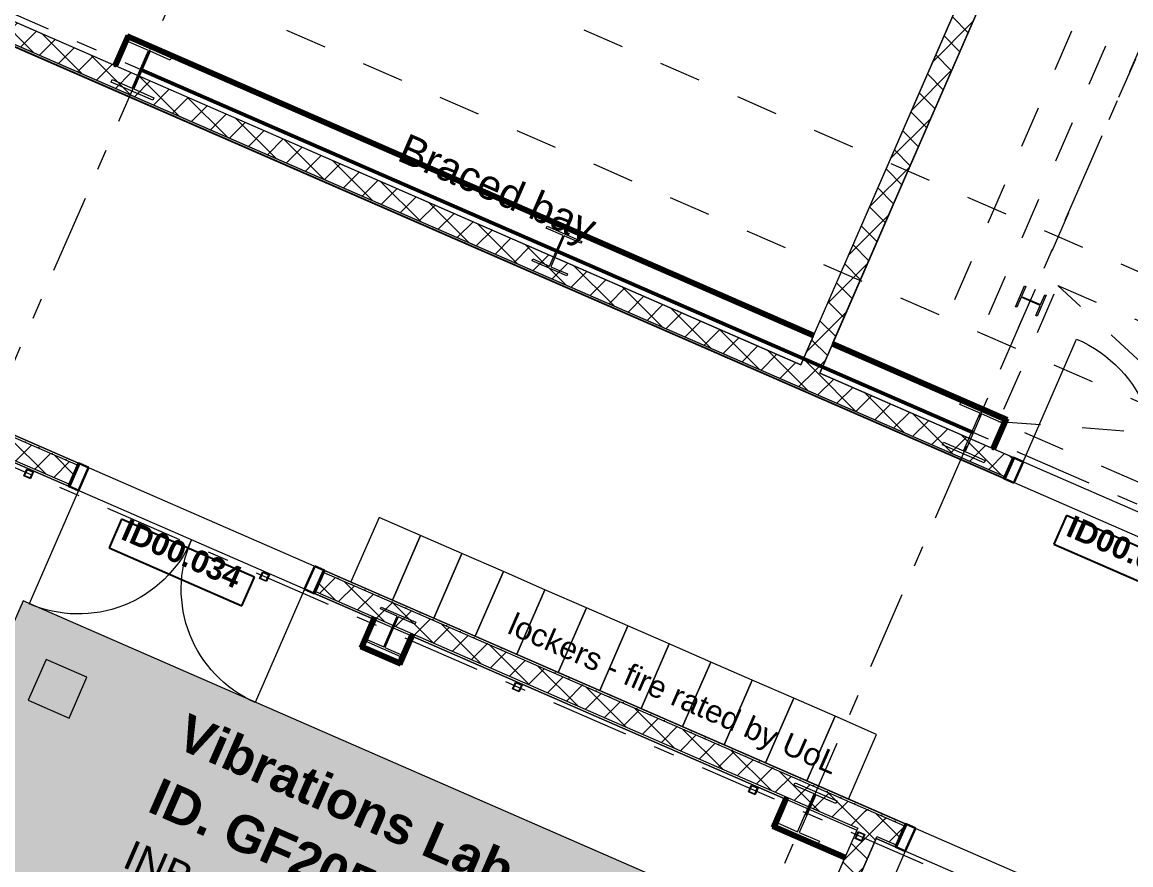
# Model space of a CAD drawing. Header units: millimetres. Extents: x -89663 to 74273, y -103666 to 18539.
# Drawn here: x 5777 to 13252, y -41848 to -36168 of the extents above; entities that cross this region are included whole.
import ezdxf
from ezdxf.enums import TextEntityAlignment as Align

# ---------------------------------------------------------------- set-up
doc = ezdxf.new("R2010")
doc.units = ezdxf.units.MM
doc.header["$MEASUREMENT"] = 0
doc.linetypes.add('Dashed', pattern=[564.444447, 282.222223, -282.222223])
doc.linetypes.add('Double Dashed', pattern=[1093.611073, 529.166651, -211.666656, 141.111112, -211.666656])
for name, color, linetype in [('A-25-M_Wall_Int', 7, 'Continuous'), ('A-95-MC_Marker_Section_P2.Marker', 7, 'Continuous'), ('COLUMN.IFC Import', 7, 'Continuous'), ('New_A-05-M_Gross_Int_Circulation', 7, 'Continuous'), ('New_A-05-M_Gross_Int_Engineering', 7, 'Continuous'), ('New_A-15-MG_Structural_Grid_Phase_2', 7, 'Continuous'), ('New_A-20-M_Floor_Slab', 7, 'Continuous'), ('New_A-25-M_Wall_Int', 7, 'Continuous'), ('New_A-35-M_FFE_Fixed', 7, 'Continuous'), ('New_ArchiCAD Door Markers', 7, 'Continuous'), ('New_ArchiCAD Doors', 7, 'Continuous'), ('S-160-M_FOUND.IFC Import', 7, 'Continuous')]:
    doc.layers.add(name, color=color, linetype=linetype)
for name, color, linetype, lineweight, true_color in [('A-25-M_Wall_Int_Pen_No__107', 7, 'Continuous', 15, 0xa6a6a6), ('A-25-M_Wall_Int_Pen_No__27', 7, 'Continuous', 50, 0x2a2a2a), ('A-35-M_FFE_Fixed_Pen_No__64', 7, 'Continuous', 20, 0x606060), ('New_A-05-M_Gross_Int_Circulation_Pen_No__74', 7, 'Continuous', 20, 0x606060), ('New_A-05-M_Gross_Int_Engineering_Pen_No__74', 7, 'Continuous', 20, 0x606060), ('New_A-15-MG_Structural_Grid_Phase_2_Pen_No__222', 7, 'Continuous', 13, 0x65af33), ('New_A-25-M_Wall_Int_Pen_No__107', 7, 'Continuous', 15, 0xa6a6a6), ('New_A-35-M_FFE_Fixed_Pen_No__64', 7, 'Continuous', 20, 0x606060), ('New_ArchiCAD Doors_Pen_No__43', 7, 'Continuous', 30, 0x444444), ('New_ArchiCAD Doors_Pen_No__63', 7, 'Continuous', 20, 0x606060)]:
    doc.layers.add(name, color=color, linetype=linetype, lineweight=lineweight, true_color=true_color)
for name, color, linetype, lineweight in [('A-95-MC_Marker_Section_P2.Marker_Pen_No__1', 7, 'Continuous', 13), ('COLUMN.IFC Import_Pen_No__2', 8, 'Continuous', 15), ('New_A-20-M_Floor_Slab_Pen_No__89', 8, 'Continuous', 20), ('New_A-25-M_Wall_Int_Pen_No__1', 7, 'Continuous', 13), ('New_A-95-H_Fill_Plan.Fill_Pen_No__1', 7, 'Continuous', 13), ('New_A-95-H_Fill_Plan.Fill_Pen_No__101', 252, 'Continuous', 15), ('New_A-95-P_Drawing_Pen_No__156', 5, 'Continuous', 50), ('New_A-95-P_Text_1_50_GA_Pen_No__1', 7, 'Continuous', 13), ('New_ArchiCAD Door Markers_Pen_No__1', 7, 'Continuous', 13), ('New_ArchiCAD Door Markers_Pen_No__5', 7, 'Continuous', 25), ('New_ArchiCAD Doors_Pen_No__1', 7, 'Continuous', 13), ('New_ArchiCAD Zone Stamps_Pen_No__6', 7, 'Continuous', 35), ('S-160-M_FOUND.IFC Import_Pen_No__1', 7, 'Continuous', 13)]:
    doc.layers.add(name, color=color, linetype=linetype, lineweight=lineweight)
doc.styles.add('GENERATED_STYLE_1', font='')
doc.styles.add('GENERATED_STYLE_2', font='')
doc.styles.add('GENERATED_STYLE_3', font='')
doc.styles.add('GENERATED_STYLE_4', font='')
doc.styles.get('GENERATED_STYLE_1').set_extended_font_data('Arial', bold=True)
doc.styles.get('GENERATED_STYLE_2').set_extended_font_data('Swis721 BT', bold=True)
doc.styles.get('GENERATED_STYLE_3').set_extended_font_data('Arial')
doc.styles.get('GENERATED_STYLE_4').set_extended_font_data('Swis721 BT')
doc.linetypes.add('Double Slash', pattern='A,0,[3,EC-MA-00-GF-DR-A-00363 Phase 2 Lecture Theatre Ground floor GA-S2-P171.Shx,S=15.679012,R=0,X=0,Y=0],-1975.555563,0', length=1975.555563)
pattern_1 = [(45, (0, 0), (-91.92388, 91.92388), []), (135, (0, 0), (91.92388, 91.92388), [])]
pattern_2 = [(336.4404, (0, 0), (69.2305, 158.76755), [0, -100]), (336.4404, (80.45, 59.4), (69.2305, 158.76755), [0, -100])]

# ---------------------------------------------------------------- blocks, each defined once
blk = doc.blocks.new('Laser Laboratory_INB 0309_8_1', base_point=(11487.3, -48237.9))
at = {"layer": 'New_A-05-M_Gross_Int_Engineering_Pen_No__74', "linetype": 'Continuous'}
for p, q in [((11534, -41670), (7285, -51414.5)), ((13805.8, -42660.6), (11534, -41670))]:
    blk.add_line(p, q, dxfattribs=at)
at = {"layer": 'New_ArchiCAD Zone Stamps_Pen_No__6'}
for tag, height, style, p in [('ROOM_NAME', 250, 'GENERATED_STYLE_1', (10662.9, -46682)), ('zoneNameLine2', 250, 'GENERATED_STYLE_1', (10474.5, -47114.1)), ('ROOM_NUMBER', 200, 'GENERATED_STYLE_3', (10286, -47534.8)), ('measuredAreaCode', 200, 'GENERATED_STYLE_3', (10129, -47894.9)), ('DUMMY_649', 200, 'GENERATED_STYLE_3', (10436.4, -48029)), ('DUMMY_650', 200, 'GENERATED_STYLE_3', (10925.8, -48242.4)), ('DUMMY_651', 133.3, 'GENERATED_STYLE_3', (11205, -48348.9))]:
    blk.add_attdef(tag, text='', height=height, rotation=336.44041, dxfattribs=dict(at, style=style)).set_placement(p, align=Align.TOP_LEFT)
blk = doc.blocks.new('Vibrations Lab_INB 0308_9_1', base_point=(7528.9, -42293.4))
at = {"layer": 'New_A-05-M_Gross_Int_Engineering_Pen_No__74', "linetype": 'Continuous'}
for p, q in [((8140.8, -40190.4), (5638.5, -39099.3)), ((8057.2, -40382), (8140.8, -40190.4)), ((8410.7, -40308.1), (8327.2, -40499.7)), ((10920, -41402.3), (8410.7, -40308.1)), ((8327.2, -40499.7), (8057.2, -40382)), ((10836.4, -41593.9), (10920, -41402.3)), ((11322.1, -41805.7), (10836.4, -41593.9)), ((9669.9, -45594.7), (11322.1, -41805.7))]:
    blk.add_line(p, q, dxfattribs=at)
at = {"layer": 'New_ArchiCAD Zone Stamps_Pen_No__6'}
for tag, height, style, p in [('ROOM_NAME', 250, 'GENERATED_STYLE_1', (6899.7, -40822.6)), ('zoneNameLine2', 250, 'GENERATED_STYLE_1', (6711.2, -41254.7)), ('ROOM_NUMBER', 200, 'GENERATED_STYLE_3', (6522.8, -41675.4)), ('measuredAreaCode', 200, 'GENERATED_STYLE_3', (6365.8, -42035.5)), ('DUMMY_649', 200, 'GENERATED_STYLE_3', (6673.2, -42169.6)), ('DUMMY_650', 200, 'GENERATED_STYLE_3', (7162.5, -42382.9)), ('DUMMY_651', 133.3, 'GENERATED_STYLE_3', (7441.8, -42489.5))]:
    blk.add_attdef(tag, text='', height=height, rotation=336.44041, dxfattribs=dict(at, style=style)).set_placement(p, align=Align.TOP_LEFT)
blk = doc.blocks.new('Corridor 01-Ground_INB 0350_14_1', base_point=(3443.2, -36782))
at = {"layer": 'New_A-05-M_Gross_Int_Circulation_Pen_No__74', "linetype": 'Continuous'}
for p, q in [((15103.9, -40423.6), (-7356.4, -30629.8)), ((-10182, -32015.9), (16730.7, -43750.6))]:
    blk.add_line(p, q, dxfattribs=at)
at = {"layer": 'New_ArchiCAD Zone Stamps_Pen_No__6'}
for tag, height, style, p in [('ROOM_NAME', 250, 'GENERATED_STYLE_1', (2435.8, -35146.3)), ('zoneNameLine2', 250, 'GENERATED_STYLE_1', (2247.4, -35578.4)), ('ROOM_NUMBER', 200, 'GENERATED_STYLE_3', (2059, -35999.1)), ('measuredAreaCode', 200, 'GENERATED_STYLE_3', (1901.9, -36359.2)), ('DUMMY_649', 200, 'GENERATED_STYLE_3', (2209.3, -36493.3)), ('DUMMY_650', 200, 'GENERATED_STYLE_3', (2698.7, -36706.6)), ('DUMMY_651', 133.3, 'GENERATED_STYLE_3', (2978, -36813.2))]:
    blk.add_attdef(tag, text='', height=height, rotation=336.44041, dxfattribs=dict(at, style=style)).set_placement(p, align=Align.TOP_LEFT)
blk = doc.blocks.new('Technicians Workshop_INB 0304_20_1', base_point=(9127.8, -35533.7))
at = {"layer": 'New_A-05-M_Gross_Int_Engineering_Pen_No__74', "linetype": 'Continuous'}
for p, q in [((11026.8, -38476.7), (12585.3, -34902.6)), ((5263.9, -35963.7), (11026.8, -38476.7))]:
    blk.add_line(p, q, dxfattribs=at)
at = {"layer": 'New_ArchiCAD Zone Stamps_Pen_No__6'}
for tag, height, style, p in [('ROOM_NAME', 250, 'GENERATED_STYLE_1', (7881.5, -33793.8)), ('zoneNameLine2', 250, 'GENERATED_STYLE_1', (7693, -34225.9)), ('ROOM_NUMBER', 200, 'GENERATED_STYLE_3', (7504.6, -34646.6)), ('measuredAreaCode', 200, 'GENERATED_STYLE_3', (7347.6, -35006.8)), ('DUMMY_649', 200, 'GENERATED_STYLE_3', (7655, -35140.8)), ('DUMMY_650', 200, 'GENERATED_STYLE_3', (8144.3, -35354.2)), ('DUMMY_651', 133.3, 'GENERATED_STYLE_3', (8423.6, -35460.7))]:
    blk.add_attdef(tag, text='', height=height, rotation=336.44041, dxfattribs=dict(at, style=style)).set_placement(p, align=Align.TOP_LEFT)
blk = doc.blocks.new('Mechanical Workshop_INB 0303_21_1', base_point=(13722.8, -34159.5))
at = {"layer": 'New_A-05-M_Gross_Int_Engineering_Pen_No__74', "linetype": 'Continuous'}
for p, q in [((12769.6, -34830.2), (11155.2, -38532.6)), ((11155.2, -38532.6), (15072.4, -40240.7))]:
    blk.add_line(p, q, dxfattribs=at)
at = {"layer": 'New_ArchiCAD Zone Stamps_Pen_No__6'}
for tag, height, style, p in [('ROOM_NAME', 250, 'GENERATED_STYLE_1', (12526, -32441.1)), ('zoneNameLine2', 250, 'GENERATED_STYLE_1', (12337.5, -32873.3)), ('ROOM_NUMBER', 200, 'GENERATED_STYLE_3', (12149.1, -33294)), ('measuredAreaCode', 200, 'GENERATED_STYLE_3', (11992.1, -33654.1)), ('DUMMY_649', 200, 'GENERATED_STYLE_3', (12299.5, -33788.1)), ('DUMMY_650', 200, 'GENERATED_STYLE_3', (12788.8, -34001.5)), ('DUMMY_651', 133.3, 'GENERATED_STYLE_3', (13068.1, -34108.1))]:
    blk.add_attdef(tag, text='', height=height, rotation=336.44041, dxfattribs=dict(at, style=style)).set_placement(p, align=Align.TOP_LEFT)
blk = doc.blocks.new('Slab_57_1', base_point=(5782.5, -40068.3))
at = {"layer": 'New_A-20-M_Floor_Slab_Pen_No__89', "linetype": 'Continuous', "flags": 128}
blk.add_lwpolyline([(5782.5, -40068.3), (4581.4, -42822.8), (9164.9, -44821.5), (10366, -42066.9)], close=True, dxfattribs=at)
blk = doc.blocks.new('Wall_85_1', base_point=(11026.8, -38476.7))
at = {"layer": 'New_A-25-M_Wall_Int_Pen_No__107', "linetype": 'Continuous'}
h = blk.add_hatch(dxfattribs=at)
h.set_pattern_fill('Concrete_Block_0001', color=256, style=0, pattern_type=2)
h.set_pattern_definition(pattern_1)
h.paths.add_polyline_path([(11115.6, -38273.1), (11243.9, -38329.1), (12713.6, -34958.6), (12529.3, -35030.9)])
h = blk.add_hatch(dxfattribs=at)
h.set_pattern_fill('Concrete_Block_0001', color=256, style=0, pattern_type=2)
h.set_pattern_definition(pattern_1)
h.paths.add_polyline_path([(11026.8, -38476.7), (11155.2, -38532.6), (11237.9, -38342.8), (11109.6, -38286.9)])
at = {"layer": 'New_A-25-M_Wall_Int_Pen_No__1', "linetype": 'Continuous', "flags": 128}
for points in [[(11243.9, -38329.1), (12713.6, -34958.6)], [(12529.3, -35030.9), (11115.6, -38273.1)], [(11109.6, -38286.9), (11026.8, -38476.7)], [(11155.2, -38532.6), (11237.9, -38342.8)]]:
    blk.add_lwpolyline(points, dxfattribs=at)
blk = doc.blocks.new('Wall_92_1', base_point=(7156.8, -51358))
at = {"layer": 'New_A-25-M_Wall_Int_Pen_No__107', "linetype": 'Continuous'}
h = blk.add_hatch(dxfattribs=at)
h.set_pattern_fill('Concrete_Block_0001', color=256, style=0, pattern_type=2)
h.set_pattern_definition(pattern_1)
h.paths.add_polyline_path([(7285.2, -51414), (11534, -41670), (11405.7, -41614.1), (7156.8, -51358)])
at = {"layer": 'New_A-25-M_Wall_Int_Pen_No__1', "linetype": 'Continuous', "flags": 128}
for points in [[(11405.7, -41614.1), (7156.8, -51358)], [(7285.2, -51414), (11534, -41670)]]:
    blk.add_lwpolyline(points, dxfattribs=at)
blk = doc.blocks.new('Double Door 19_13')
at = {"layer": 'New_ArchiCAD Doors_Pen_No__1', "linetype": 'Continuous'}
for p, q in [((-975, 0), (-975, -15)), ((975, 0), (975, -15)), ((-975, -15), (-975, -155)), ((975, -15), (975, -155)), ((-975, -155), (-975, -170)), ((975, -155), (975, -170))]:
    blk.add_line(p, q, dxfattribs=at)
at = {"layer": 'New_ArchiCAD Doors_Pen_No__43', "linetype": 'Continuous'}
for p, q in [((-968, 0), (-975, 0)), ((-975, 0), (-975, -170)), ((-902, 0), (-968, 0)), ((-968, 0), (-968, -170)), ((-902, -170), (-902, 0)), ((968, 0), (902, 0)), ((902, 0), (902, -170)), ((968, 0), (975, 0)), ((968, -170), (968, 0)), ((975, 0), (975, -170)), ((-968, -170), (-975, -170)), ((-968, -170), (-902, -170)), ((902, -170), (968, -170)), ((968, -170), (975, -170))]:
    blk.add_line(p, q, dxfattribs=at)
at = {"layer": 'New_ArchiCAD Doors_Pen_No__63', "linetype": 'Continuous'}
for p, q in [((-902, 0), (-902, 902)), ((902, 0), (902, 902))]:
    blk.add_line(p, q, dxfattribs=at)
for centre, start, end in [((-902, 0), 0, 90), ((902, 0), 90, 180)]:
    blk.add_arc(centre, 902, start, end, dxfattribs=at)
blk = doc.blocks.new('Double Door 19_6')
at = {"layer": 'New_ArchiCAD Doors_Pen_No__1', "linetype": 'Continuous'}
for p, q in [((-905, 0), (-905, -15)), ((905, 0), (905, -15)), ((-905, -15), (-905, -155)), ((905, -15), (905, -155)), ((-905, -155), (-905, -170)), ((905, -155), (905, -170))]:
    blk.add_line(p, q, dxfattribs=at)
at = {"layer": 'New_ArchiCAD Doors_Pen_No__43', "linetype": 'Continuous'}
for p, q in [((-898, 0), (-905, 0)), ((-905, 0), (-905, -170)), ((-832, 0), (-898, 0)), ((-898, 0), (-898, -170)), ((-832, -170), (-832, 0)), ((898, 0), (832, 0)), ((832, 0), (832, -170)), ((898, 0), (905, 0)), ((898, -170), (898, 0)), ((905, 0), (905, -170)), ((-898, -170), (-905, -170)), ((-898, -170), (-832, -170)), ((832, -170), (898, -170)), ((898, -170), (905, -170))]:
    blk.add_line(p, q, dxfattribs=at)
at = {"layer": 'New_ArchiCAD Doors_Pen_No__63', "linetype": 'Continuous'}
for p, q in [((-832, 0), (-832, 832)), ((832, 0), (832, 832))]:
    blk.add_line(p, q, dxfattribs=at)
for centre, start, end in [((-832, 0), 0, 90), ((832, 0), 90, 180)]:
    blk.add_arc(centre, 832, start, end, dxfattribs=at)
blk = doc.blocks.new('Door Stamp 17_28')
at = {"layer": 'New_ArchiCAD Door Markers_Pen_No__5', "linetype": 'Continuous'}
for p, q in [((488.6, -230), (-488.6, -230)), ((-488.6, -230), (-488.6, -441.8)), ((488.6, -441.8), (488.6, -230)), ((-488.6, -441.8), (488.6, -441.8)), ((-488.6, -441.8), (488.6, -441.8))]:
    blk.add_line(p, q, dxfattribs=at)
at = {"layer": 'New_ArchiCAD Door Markers_Pen_No__1', "style": 'GENERATED_STYLE_2'}
blk.add_attdef('AC_WIDO_ID', text='', height=150, dxfattribs=at).set_placement((-429.7, -397), align=Align.BOTTOM_LEFT)
blk = doc.blocks.new('Wall_165_1', base_point=(-2593.3, -35324.4))
at = {"layer": 'A-25-M_Wall_Int_Pen_No__107', "linetype": 'Continuous'}
for points in [[(8160.5, -40182.7), (8146.7, -40176.7), (8140.8, -40190.4), (8154.5, -40196.4)], [(8416.7, -40294.4), (8403, -40288.4), (8397, -40302.1), (8410.7, -40308.1)], [(10939.7, -41394.5), (10926, -41388.6), (10920, -41402.3), (10933.7, -41408.3)]]:
    blk.add_hatch(color=256, dxfattribs=at).paths.add_polyline_path(points)
at = {"layer": 'New_A-25-M_Wall_Int_Pen_No__107', "linetype": 'Continuous'}
h = blk.add_hatch(dxfattribs=at)
h.set_pattern_fill('Plaster_0001', color=256, style=0, pattern_type=2)
h.set_pattern_definition(pattern_2)
h.paths.add_polyline_path([(3354.2, -37917.8), (3348.2, -37931.5), (6151, -39153.7), (6157, -39139.9)])
h = blk.add_hatch(dxfattribs=at)
h.set_pattern_fill('Concrete_Block_0001', color=256, style=0, pattern_type=2)
h.set_pattern_definition(pattern_1)
h.paths.add_polyline_path([(5700.4, -38957.2), (5644.4, -39085.5), (6095.1, -39282), (6151, -39153.7)])
h = blk.add_hatch(dxfattribs=at)
h.set_pattern_fill('Plaster_0001', color=256, style=0, pattern_type=2)
h.set_pattern_definition(pattern_2)
h.paths.add_polyline_path([(5644.4, -39085.5), (5638.5, -39099.3), (6089.1, -39295.8), (6095.1, -39282)])
h = blk.add_hatch(dxfattribs=at)
h.set_pattern_fill('Concrete_Block_0001', color=256, style=0, pattern_type=2)
h.set_pattern_definition(pattern_1)
h.paths.add_polyline_path([(7754.2, -40005.5), (11411.7, -41600.3), (11467.6, -41472), (7810.1, -39877.2)])
h = blk.add_hatch(dxfattribs=at)
h.set_pattern_fill('Plaster_0001', color=256, style=0, pattern_type=2)
h.set_pattern_definition(pattern_2)
h.paths.add_polyline_path([(7816.1, -39863.4), (7810.1, -39877.2), (11726.3, -41584.8), (11732.3, -41571)])
h = blk.add_hatch(dxfattribs=at)
h.set_pattern_fill('Plaster_0001', color=256, style=0, pattern_type=2)
h.set_pattern_definition(pattern_2)
h.paths.add_polyline_path([(7748.2, -40019.2), (8140.8, -40190.4), (8146.7, -40176.7), (7754.2, -40005.5)])
h = blk.add_hatch(dxfattribs=at)
h.set_pattern_fill('Plaster_0001', color=256, style=0, pattern_type=2)
h.set_pattern_definition(pattern_2)
h.paths.add_polyline_path([(8403, -40288.4), (8160.5, -40182.7), (8154.5, -40196.4), (8397, -40302.1)])
h = blk.add_hatch(dxfattribs=at)
h.set_pattern_fill('Plaster_0001', color=256, style=0, pattern_type=2)
h.set_pattern_definition(pattern_2)
h.paths.add_polyline_path([(10926, -41388.6), (8416.7, -40294.4), (8410.7, -40308.1), (10920, -41402.3)])
h = blk.add_hatch(dxfattribs=at)
h.set_pattern_fill('Plaster_0001', color=256, style=0, pattern_type=2)
h.set_pattern_definition(pattern_2)
h.paths.add_polyline_path([(11411.7, -41600.3), (10939.7, -41394.5), (10933.7, -41408.3), (11405.7, -41614.1)])
h = blk.add_hatch(dxfattribs=at)
h.set_pattern_fill('Concrete_Block_0001', color=256, style=0, pattern_type=2)
h.set_pattern_definition(pattern_1)
h.paths.add_polyline_path([(11596, -41528), (11467.6, -41472), (11411.7, -41600.3), (11540, -41656.3)])
h = blk.add_hatch(dxfattribs=at)
h.set_pattern_fill('Concrete_Block_0001', color=256, style=0, pattern_type=2)
h.set_pattern_definition(pattern_1)
h.paths.add_polyline_path([(11596, -41528), (11540, -41656.3), (11670.3, -41713.1), (11726.3, -41584.8)])
h = blk.add_hatch(dxfattribs=at)
h.set_pattern_fill('Concrete_Block_0001', color=256, style=0, pattern_type=2)
h.set_pattern_definition(pattern_1)
h.paths.add_polyline_path([(11540, -41656.3), (11411.7, -41600.3), (11405.7, -41614.1), (11534, -41670)])
h = blk.add_hatch(dxfattribs=at)
h.set_pattern_fill('Plaster_0001', color=256, style=0, pattern_type=2)
h.set_pattern_definition(pattern_2)
h.paths.add_polyline_path([(11540, -41656.3), (11534, -41670), (11664.3, -41726.9), (11670.3, -41713.1)])
at = {"layer": 'A-25-M_Wall_Int_Pen_No__27', "linetype": 'Continuous'}
for p, q in [((8146.7, -40176.7), (8140.8, -40190.4)), ((8154.5, -40196.4), (8160.5, -40182.7)), ((8403, -40288.4), (8397, -40302.1)), ((8410.7, -40308.1), (8416.7, -40294.4)), ((10926, -41388.6), (10920, -41402.3)), ((10933.7, -41408.3), (10939.7, -41394.5))]:
    blk.add_line(p, q, dxfattribs=at)
at = {"layer": 'New_A-25-M_Wall_Int_Pen_No__1', "linetype": 'Continuous'}
for p, q in [((3348.2, -37931.5), (6151, -39153.7)), ((5644.4, -39085.5), (6095.1, -39282)), ((6095.1, -39282), (6151, -39153.7)), ((6151, -39153.7), (6157, -39139.9)), ((6089.1, -39295.8), (6095.1, -39282)), ((7754.2, -40005.5), (7810.1, -39877.2)), ((7810.1, -39877.2), (7816.1, -39863.4)), ((7810.1, -39877.2), (11726.3, -41584.8)), ((7748.2, -40019.2), (7754.2, -40005.5)), ((7754.2, -40005.5), (11411.7, -41600.3)), ((11411.7, -41600.3), (11405.7, -41614.1)), ((11670.3, -41713.1), (11726.3, -41584.8)), ((11726.3, -41584.8), (11732.3, -41571)), ((11534, -41670), (11540, -41656.3)), ((11540, -41656.3), (11670.3, -41713.1)), ((11664.3, -41726.9), (11670.3, -41713.1))]:
    blk.add_line(p, q, dxfattribs=at)
at = {"layer": 'New_A-25-M_Wall_Int_Pen_No__1', "linetype": 'Continuous', "flags": 128}
for points in [[(6157, -39139.9), (3354.2, -37917.8)], [(5638.5, -39099.3), (6089.1, -39295.8)], [(11732.3, -41571), (7816.1, -39863.4)], [(7748.2, -40019.2), (8140.8, -40190.4)], [(8154.5, -40196.4), (8397, -40302.1)], [(8410.7, -40308.1), (10920, -41402.3)], [(10933.7, -41408.3), (11405.7, -41614.1)], [(11534, -41670), (11664.3, -41726.9)]]:
    blk.add_lwpolyline(points, dxfattribs=at)
at = {"layer": 'New_ArchiCAD Door Markers'}
ref = blk.add_blockref('Door Stamp 17_28', (6986.6, -39501.7), dxfattribs=dict(at, rotation=336.4404115840011))
ref.add_attrib('AC_WIDO_ID', 'ID00.034', dxfattribs={"layer": 'New_ArchiCAD Door Markers_Pen_No__1', "color": 7, "height": 150, "rotation": 336.44041, "style": 'GENERATED_STYLE_2'}).set_placement((6416.1, -39690), align=Align.BOTTOM_LEFT)
at = {"layer": 'New_ArchiCAD Doors', "color": 251, "linetype": 'Continuous', "lineweight": 20, "true_color": 0x606060, "xscale": -1, "zscale": 1000, "rotation": 156.4404115840011}
for name, p in [('Double Door 19_6', (6918.6, -39657.5)), ('Double Door 19_13', (12558.1, -42116.6))]:
    blk.add_blockref(name, p, dxfattribs=at)
blk = doc.blocks.new('Double Door 19_15')
at = {"layer": 'New_ArchiCAD Doors_Pen_No__1', "linetype": 'Continuous'}
for p, q in [((-975, -140), (-975, 0)), ((975, -140), (975, 0)), ((-975, -155), (-975, -140)), ((975, -155), (975, -140))]:
    blk.add_line(p, q, dxfattribs=at)
at = {"layer": 'New_ArchiCAD Doors_Pen_No__43', "linetype": 'Continuous'}
for p, q in [((-968, 0), (-975, 0)), ((-975, 0), (-975, -155)), ((-902, 0), (-968, 0)), ((-968, 0), (-968, -155)), ((-902, -155), (-902, 0)), ((968, 0), (902, 0)), ((902, 0), (902, -155)), ((968, 0), (975, 0)), ((968, -155), (968, 0)), ((975, 0), (975, -155)), ((-968, -155), (-975, -155)), ((-968, -155), (-902, -155)), ((902, -155), (968, -155)), ((968, -155), (975, -155))]:
    blk.add_line(p, q, dxfattribs=at)
at = {"layer": 'New_ArchiCAD Doors_Pen_No__63', "linetype": 'Continuous'}
for p, q in [((-902, 0), (-902, 902)), ((902, 0), (902, 902))]:
    blk.add_line(p, q, dxfattribs=at)
for centre, start, end in [((-902, 0), 0, 90), ((902, 0), 90, 180)]:
    blk.add_arc(centre, 902, start, end, dxfattribs=at)
blk = doc.blocks.new('Door Stamp 17_36')
at = {"layer": 'New_ArchiCAD Door Markers_Pen_No__5', "linetype": 'Continuous'}
for p, q in [((488.6, -215), (-488.6, -215)), ((-488.6, -215), (-488.6, -426.8)), ((488.6, -426.8), (488.6, -215)), ((-488.6, -426.8), (488.6, -426.8)), ((-488.6, -426.8), (488.6, -426.8))]:
    blk.add_line(p, q, dxfattribs=at)
at = {"layer": 'New_ArchiCAD Door Markers_Pen_No__1', "style": 'GENERATED_STYLE_2'}
blk.add_attdef('AC_WIDO_ID', text='', height=150, dxfattribs=at).set_placement((-429.7, -382.2), align=Align.BOTTOM_LEFT)
blk = doc.blocks.new('Wall_173_1', base_point=(1351.3, -34257.7))
at = {"layer": 'New_A-25-M_Wall_Int_Pen_No__107', "linetype": 'Continuous'}
h = blk.add_hatch(dxfattribs=at)
h.set_pattern_fill('Concrete_Block_0001', color=256, style=0, pattern_type=2)
h.set_pattern_definition(pattern_1)
h.paths.add_polyline_path([(3506.1, -35350), (12403, -39229.5), (12458.9, -39101.1), (3562.1, -35221.7)])
h = blk.add_hatch(dxfattribs=at)
h.set_pattern_fill('Plaster_0001', color=256, style=0, pattern_type=2)
h.set_pattern_definition([(336.4404, (0, 0), (69.2305, 158.76755), [0, -100]), (336.4404, (80.45, 59.4), (69.2305, 158.76755), [0, -100])])
h.paths.add_polyline_path([(3500.1, -35363.7), (12397, -39243.2), (12403, -39229.5), (3506.1, -35350)])
at = {"layer": 'New_A-25-M_Wall_Int_Pen_No__1', "linetype": 'Continuous'}
for p, q in [((3506.1, -35350), (12403, -39229.5)), ((12403, -39229.5), (12458.9, -39101.1)), ((12397, -39243.2), (12403, -39229.5))]:
    blk.add_line(p, q, dxfattribs=at)
at = {"layer": 'New_A-25-M_Wall_Int_Pen_No__1', "linetype": 'Continuous', "flags": 128}
for points in [[(3500.1, -35363.7), (12397, -39243.2)], [(11026.8, -38476.7), (5263.9, -35963.7)], [(12458.9, -39101.1), (11155.2, -38532.6)]]:
    blk.add_lwpolyline(points, dxfattribs=at)
at = {"layer": 'New_ArchiCAD Door Markers'}
ref = blk.add_blockref('Door Stamp 17_36', (13352.7, -39490.8), dxfattribs=dict(at, rotation=336.4404115839973))
ref.add_attrib('AC_WIDO_ID', 'ID00.029', dxfattribs={"layer": 'New_ArchiCAD Door Markers_Pen_No__1', "color": 7, "height": 150, "rotation": 336.44041, "style": 'GENERATED_STYLE_2'}).set_placement((12788.2, -39666.1), align=Align.BOTTOM_LEFT)
at = {"layer": 'New_ArchiCAD Doors', "color": 251, "linetype": 'Continuous', "lineweight": 20, "true_color": 0x606060, "xscale": -1, "zscale": 1000, "rotation": 336.4404115839973}
blk.add_blockref('Double Door 19_15', (13352.7, -39490.8), dxfattribs=at)
blk = doc.blocks.new('Wall_212_1', base_point=(11322.1, -41805.7))
at = {"layer": 'A-25-M_Wall_Int_Pen_No__107', "linetype": 'Continuous'}
blk.add_hatch(color=256, dxfattribs=at).paths.add_polyline_path([(11328.1, -41791.9), (10856.2, -41586.2), (10836.4, -41593.9), (11322.1, -41805.7)])
at = {"layer": 'A-25-M_Wall_Int_Pen_No__27', "linetype": 'Continuous', "flags": 128}
for points in [[(10836.4, -41593.9), (11322.1, -41805.7)], [(11328.1, -41791.9), (10856.2, -41586.2)], [(11322.1, -41805.7), (11328.1, -41791.9)]]:
    blk.add_lwpolyline(points, dxfattribs=at)
blk = doc.blocks.new('Wall_213_1', base_point=(10836.4, -41593.9))
at = {"layer": 'A-25-M_Wall_Int_Pen_No__107', "linetype": 'Continuous'}
blk.add_hatch(color=256, dxfattribs=at).paths.add_polyline_path([(10856.2, -41586.2), (10933.7, -41408.3), (10920, -41402.3), (10836.4, -41593.9)])
at = {"layer": 'A-25-M_Wall_Int_Pen_No__27', "linetype": 'Continuous', "flags": 128}
for points in [[(10920, -41402.3), (10836.4, -41593.9)], [(10856.2, -41586.2), (10933.7, -41408.3)]]:
    blk.add_lwpolyline(points, dxfattribs=at)
blk = doc.blocks.new('Wall_214_1', base_point=(8327.2, -40499.7))
at = {"layer": 'A-25-M_Wall_Int_Pen_No__107', "linetype": 'Continuous'}
blk.add_hatch(color=256, dxfattribs=at).paths.add_polyline_path([(8327.2, -40499.7), (8410.7, -40308.1), (8397, -40302.1), (8319.4, -40480)])
at = {"layer": 'A-25-M_Wall_Int_Pen_No__27', "linetype": 'Continuous', "flags": 128}
for points in [[(8397, -40302.1), (8319.4, -40480)], [(8327.2, -40499.7), (8410.7, -40308.1)]]:
    blk.add_lwpolyline(points, dxfattribs=at)
blk = doc.blocks.new('Wall_215_1', base_point=(8057.2, -40382))
at = {"layer": 'A-25-M_Wall_Int_Pen_No__107', "linetype": 'Continuous'}
blk.add_hatch(color=256, dxfattribs=at).paths.add_polyline_path([(8076.9, -40374.3), (8154.5, -40196.4), (8140.8, -40190.4), (8057.2, -40382)])
at = {"layer": 'A-25-M_Wall_Int_Pen_No__27', "linetype": 'Continuous', "flags": 128}
for points in [[(8140.8, -40190.4), (8057.2, -40382)], [(8076.9, -40374.3), (8154.5, -40196.4)]]:
    blk.add_lwpolyline(points, dxfattribs=at)
blk = doc.blocks.new('Wall_216_1', base_point=(8327.2, -40499.7))
at = {"layer": 'A-25-M_Wall_Int_Pen_No__107', "linetype": 'Continuous'}
blk.add_hatch(color=256, dxfattribs=at).paths.add_polyline_path([(8319.4, -40480), (8076.9, -40374.3), (8057.2, -40382), (8327.2, -40499.7)])
at = {"layer": 'A-25-M_Wall_Int_Pen_No__27', "linetype": 'Continuous', "flags": 128}
for points in [[(8057.2, -40382), (8327.2, -40499.7)], [(8319.4, -40480), (8076.9, -40374.3)]]:
    blk.add_lwpolyline(points, dxfattribs=at)
blk = doc.blocks.new('Wall_271_1', base_point=(6486.4, -36254.6))
at = {"layer": 'A-25-M_Wall_Int_Pen_No__107', "linetype": 'Continuous'}
for points in [[(11115.6, -38273.1), (6486.4, -36254.6), (6494.1, -36274.3), (11109.6, -38286.9)], [(11237.9, -38342.8), (12400.5, -38849.8), (12420.2, -38842), (11243.9, -38329.1)]]:
    blk.add_hatch(color=256, dxfattribs=at).paths.add_polyline_path(points)
at = {"layer": 'New_A-25-M_Wall_Int_Pen_No__107', "linetype": 'Continuous'}
h = blk.add_hatch(dxfattribs=at)
h.set_pattern_fill('Concrete_Block_0001', color=256, style=0, pattern_type=2)
h.set_pattern_definition(pattern_1)
h.paths.add_polyline_path([(11109.6, -38286.9), (11237.9, -38342.8), (11243.9, -38329.1), (11115.6, -38273.1)])
at = {"layer": 'A-25-M_Wall_Int_Pen_No__27', "linetype": 'Continuous', "flags": 128}
for points in [[(11115.6, -38273.1), (6486.4, -36254.6)], [(6494.1, -36274.3), (11109.6, -38286.9)], [(11237.9, -38342.8), (12400.5, -38849.8)], [(12420.2, -38842), (11243.9, -38329.1)]]:
    blk.add_lwpolyline(points, dxfattribs=at)
at = {"layer": 'New_A-25-M_Wall_Int_Pen_No__1', "linetype": 'Continuous'}
for p, q in [((11115.6, -38273.1), (11109.6, -38286.9)), ((11237.9, -38342.8), (11243.9, -38329.1))]:
    blk.add_line(p, q, dxfattribs=at)
blk = doc.blocks.new('Wall_272_1', base_point=(12420.2, -38842))
at = {"layer": 'A-25-M_Wall_Int_Pen_No__107', "linetype": 'Continuous'}
blk.add_hatch(color=256, dxfattribs=at).paths.add_polyline_path([(12400.5, -38849.8), (12317.7, -39039.5), (12331.4, -39045.5), (12420.2, -38842)])
at = {"layer": 'A-25-M_Wall_Int_Pen_No__27', "linetype": 'Continuous', "flags": 128}
for points in [[(12400.5, -38849.8), (12317.7, -39039.5)], [(12331.4, -39045.5), (12420.2, -38842)], [(12317.7, -39039.5), (12331.4, -39045.5)]]:
    blk.add_lwpolyline(points, dxfattribs=at)
blk = doc.blocks.new('Wall_273_1', base_point=(6486.4, -36254.6))
at = {"layer": 'A-25-M_Wall_Int_Pen_No__107', "linetype": 'Continuous'}
blk.add_hatch(color=256, dxfattribs=at).paths.add_polyline_path([(6486.4, -36254.6), (6397.6, -36458.1), (6411.4, -36464.1), (6494.1, -36274.3)])
at = {"layer": 'A-25-M_Wall_Int_Pen_No__27', "linetype": 'Continuous', "flags": 128}
for points in [[(6486.4, -36254.6), (6397.6, -36458.1)], [(6411.4, -36464.1), (6494.1, -36274.3)], [(6397.6, -36458.1), (6411.4, -36464.1)]]:
    blk.add_lwpolyline(points, dxfattribs=at)
blk = doc.blocks.new('Lockers 19')
at = {"layer": 'New_A-35-M_FFE_Fixed_Pen_No__64', "linetype": 'Continuous'}
for p, q in [((305, 475), (0, 475)), ((0, 475), (0, 0)), ((305, 0), (305, 475)), ((610, 475), (305, 475)), ((305, 475), (305, 0)), ((610, 0), (610, 475)), ((915, 475), (610, 475)), ((610, 475), (610, 0)), ((915, 0), (915, 475)), ((1220, 475), (915, 475)), ((915, 475), (915, 0)), ((1220, 0), (1220, 475)), ((1525, 475), (1220, 475)), ((1220, 475), (1220, 0)), ((1525, 0), (1525, 475)), ((1830, 475), (1525, 475)), ((1525, 475), (1525, 0)), ((1830, 0), (1830, 475)), ((2135, 475), (1830, 475)), ((1830, 475), (1830, 0)), ((2135, 0), (2135, 475)), ((2440, 475), (2135, 475)), ((2135, 475), (2135, 0)), ((2440, 0), (2440, 475)), ((2745, 475), (2440, 475)), ((2440, 475), (2440, 0)), ((2745, 0), (2745, 475)), ((3050, 475), (2745, 475)), ((2745, 475), (2745, 0)), ((3050, 0), (3050, 475)), ((3355, 475), (3050, 475)), ((3050, 475), (3050, 0)), ((3355, 0), (3355, 475)), ((3660, 475), (3355, 475)), ((3355, 475), (3355, 0)), ((3660, 0), (3660, 475)), ((0, 0), (305, 0)), ((305, 0), (610, 0)), ((610, 0), (915, 0)), ((915, 0), (1220, 0)), ((1220, 0), (1525, 0)), ((1525, 0), (1830, 0)), ((1830, 0), (2135, 0)), ((2135, 0), (2440, 0)), ((2440, 0), (2745, 0)), ((2745, 0), (3050, 0)), ((3050, 0), (3355, 0)), ((3355, 0), (3660, 0))]:
    blk.add_line(p, q, dxfattribs=at)
blk = doc.blocks.new('Column 16')
at = {"layer": 'COLUMN.IFC Import_Pen_No__2', "linetype": 'Continuous'}
for p, q in [((-127.3, 127.05), (127.3, 127.05)), ((-127.3, 112.85), (-127.3, 127.05)), ((-4.3, 112.85), (-127.3, 112.85)), ((-4.3, -112.85), (-4.3, 112.85)), ((4.3, 112.85), (4.3, -112.85)), ((127.3, 112.85), (4.3, 112.85)), ((127.3, 127.05), (127.3, 112.85)), ((-127.3, -112.85), (-4.3, -112.85)), ((-127.3, -127.05), (-127.3, -112.85)), ((127.3, -127.05), (-127.3, -127.05)), ((4.3, -112.85), (127.3, -112.85)), ((127.3, -112.85), (127.3, -127.05))]:
    blk.add_line(p, q, dxfattribs=at)
blk = doc.blocks.new('Column 20')
at = {"layer": 'COLUMN.IFC Import_Pen_No__2', "linetype": 'Continuous'}
for p, q in [((-153.7, 157.25), (153.7, 157.25)), ((-153.7, 138.55), (-153.7, 157.25)), ((153.7, 157.25), (153.7, 138.55)), ((-6, 138.55), (-153.7, 138.55)), ((-6, -138.55), (-6, 138.55)), ((6, 138.55), (6, -138.55)), ((153.7, 138.55), (6, 138.55)), ((-153.7, -138.55), (-6, -138.55)), ((-153.7, -157.25), (-153.7, -138.55)), ((6, -138.55), (153.7, -138.55)), ((153.7, -138.55), (153.7, -157.25)), ((153.7, -157.25), (-153.7, -157.25))]:
    blk.add_line(p, q, dxfattribs=at)
blk = doc.blocks.new('Column 73')
at = {"layer": 'COLUMN.IFC Import_Pen_No__2', "linetype": 'Continuous'}
for p, q in [((-153.7, 157.25), (153.7, 157.25)), ((-153.7, 138.55), (-153.7, 157.25)), ((153.7, 157.25), (153.7, 138.55)), ((-6, 138.55), (-153.7, 138.55)), ((-6, -138.55), (-6, 138.55)), ((6, 138.55), (6, -138.55)), ((153.7, 138.55), (6, 138.55)), ((-153.7, -138.55), (-6, -138.55)), ((-153.7, -157.25), (-153.7, -138.55)), ((6, -138.55), (153.7, -138.55)), ((153.7, -138.55), (153.7, -157.25)), ((153.7, -157.25), (-153.7, -157.25))]:
    blk.add_line(p, q, dxfattribs=at)
blk = doc.blocks.new('Discrete Accessory 570')
at = {"layer": 'COLUMN.IFC Import_Pen_No__2', "linetype": 'Continuous'}
for p, q in [((-25, 25), (25, 25)), ((-25, -25), (-25, 25)), ((-21, 21), (-21, -21)), ((21, 21), (-21, 21)), ((21, -21), (21, 21)), ((25, 25), (25, -25)), ((25, -25), (-25, -25)), ((-21, -21), (21, -21))]:
    blk.add_line(p, q, dxfattribs=at)
blk = doc.blocks.new('Discrete Accessory 572')
at = {"layer": 'COLUMN.IFC Import_Pen_No__2', "linetype": 'Continuous'}
for p, q in [((-25, 25), (25, 25)), ((-25, -25), (-25, 25)), ((-21, 21), (-21, -21)), ((21, 21), (-21, 21)), ((21, -21), (21, 21)), ((25, 25), (25, -25)), ((25, -25), (-25, -25)), ((-21, -21), (21, -21))]:
    blk.add_line(p, q, dxfattribs=at)
blk = doc.blocks.new('Discrete Accessory 573')
at = {"layer": 'COLUMN.IFC Import_Pen_No__2', "linetype": 'Continuous'}
for p, q in [((-25, 25), (25, 25)), ((-25, -25), (-25, 25)), ((-21, 21), (-21, -21)), ((21, 21), (-21, 21)), ((21, -21), (21, 21)), ((25, 25), (25, -25)), ((25, -25), (-25, -25)), ((-21, -21), (21, -21))]:
    blk.add_line(p, q, dxfattribs=at)
blk = doc.blocks.new('Discrete Accessory 585')
at = {"layer": 'COLUMN.IFC Import_Pen_No__2', "linetype": 'Continuous'}
for p, q in [((-76.45, 78.8), (76.45, 78.8)), ((-76.45, 69.4), (-76.45, 78.8)), ((76.45, 78.8), (76.45, 69.4)), ((-3.25, 69.4), (-76.45, 69.4)), ((-3.25, -69.4), (-3.25, 69.4)), ((3.25, 69.4), (3.25, -69.4)), ((76.45, 69.4), (3.25, 69.4)), ((-76.45, -69.4), (-3.25, -69.4)), ((-76.45, -78.8), (-76.45, -69.4)), ((3.25, -69.4), (76.45, -69.4)), ((76.45, -69.4), (76.45, -78.8)), ((76.45, -78.8), (-76.45, -78.8))]:
    blk.add_line(p, q, dxfattribs=at)
blk = doc.blocks.new('Discrete Accessory 646')
at = {"layer": 'COLUMN.IFC Import_Pen_No__2', "linetype": 'Continuous'}
for p, q in [((-25, 25), (25, 25)), ((-25, -25), (-25, 25)), ((-21, 21), (-21, -21)), ((21, 21), (-21, 21)), ((21, -21), (21, 21)), ((25, 25), (25, -25)), ((25, -25), (-25, -25)), ((-21, -21), (21, -21))]:
    blk.add_line(p, q, dxfattribs=at)
blk = doc.blocks.new('Discrete Accessory 647')
at = {"layer": 'COLUMN.IFC Import_Pen_No__2', "linetype": 'Continuous'}
for p, q in [((-25, 25), (25, 25)), ((-25, -25), (-25, 25)), ((-21, 21), (-21, -21)), ((21, 21), (-21, 21)), ((21, -21), (21, 21)), ((25, 25), (25, -25)), ((25, -25), (-25, -25)), ((-21, -21), (21, -21))]:
    blk.add_line(p, q, dxfattribs=at)
blk = doc.blocks.new('IFC Footing Extruded_7')
at = {"layer": 'S-160-M_FOUND.IFC Import_Pen_No__1', "linetype": 'Continuous'}
for p, q in [((5937.5, -40463.2), (5817.6, -40738.2)), ((6212.5, -40583.1), (5937.5, -40463.2)), ((6092.6, -40858.1), (6212.5, -40583.1)), ((5817.6, -40738.2), (6092.6, -40858.1))]:
    blk.add_line(p, q, dxfattribs=at)
blk = doc.blocks.new('Standard grid marker_28')
at = {"layer": 'New_A-15-MG_Structural_Grid_Phase_2_Pen_No__222', "linetype": 'Double Dashed'}
blk.add_line((705.1, 0), (53258.1, 0), dxfattribs=at)
at = {"layer": 'New_A-15-MG_Structural_Grid_Phase_2_Pen_No__222', "style": 'GENERATED_STYLE_4'}
for tag, p in [('AC_MarkerText_1_0', (-500, 38.7)), ('AC_MarkerText_1_1', (54463.2, 38.7))]:
    blk.add_attdef(tag, text='', height=350, rotation=180, dxfattribs=at).set_placement(p, align=Align.MIDDLE_CENTER)
blk = doc.blocks.new('Standard grid marker_29')
at = {"layer": 'New_A-15-MG_Structural_Grid_Phase_2_Pen_No__222', "linetype": 'Double Dashed'}
blk.add_line((705.1, 0), (54601, 0), dxfattribs=at)
at = {"layer": 'New_A-15-MG_Structural_Grid_Phase_2_Pen_No__222', "style": 'GENERATED_STYLE_4'}
for tag, p in [('AC_MarkerText_1_0', (-500, 43.4)), ('AC_MarkerText_1_1', (55806.1, 43.4))]:
    blk.add_attdef(tag, text='', height=350, rotation=180, dxfattribs=at).set_placement(p, align=Align.MIDDLE_CENTER)
blk = doc.blocks.new('Standard grid marker_31')
at = {"layer": 'New_A-15-MG_Structural_Grid_Phase_2_Pen_No__222', "linetype": 'Double Dashed'}
blk.add_line((2211.6, 0), (53472.7, 0), dxfattribs=at)
at = {"layer": 'New_A-15-MG_Structural_Grid_Phase_2_Pen_No__222', "style": 'GENERATED_STYLE_4'}
for tag, p in [('AC_MarkerText_1_0', (-500, 1206.2)), ('AC_MarkerText_1_1', (56184.2, 1206.2))]:
    blk.add_attdef(tag, text='', height=350, rotation=270, dxfattribs=at).set_placement(p, align=Align.MIDDLE_CENTER)
blk = doc.blocks.new('Standard grid marker_32')
at = {"layer": 'New_A-15-MG_Structural_Grid_Phase_2_Pen_No__222', "linetype": 'Double Dashed'}
blk.add_line((7182, 0), (20268.4, 0), dxfattribs=at)
at = {"layer": 'New_A-15-MG_Structural_Grid_Phase_2_Pen_No__222', "style": 'GENERATED_STYLE_4'}
for tag, p in [('AC_MarkerText_1_0', (-500, 36.5)), ('AC_MarkerText_1_1', (27950.4, 36.5))]:
    blk.add_attdef(tag, text='', height=350, rotation=270, dxfattribs=at).set_placement(p, align=Align.MIDDLE_CENTER)
blk = doc.blocks.new('Cutting Plane_3_1', base_point=(-25330.5, -21002.6))
at = {"layer": 'A-95-MC_Marker_Section_P2.Marker_Pen_No__1', "linetype": 'Dashed'}
blk.add_line((-25101.3, -21102.5), (22391.9, -41811.9), dxfattribs=at)

msp = doc.modelspace()

# ---------------------------------------------------------------- hatches: boundary and pattern name
at = {"layer": 'New_A-95-H_Fill_Plan.Fill_Pen_No__101', "linetype": 'Continuous'}
msp.add_hatch(color=256, dxfattribs=at).paths.add_polyline_path([(9166.9, -44817), (10366, -42066.9), (5782.5, -40068.3), (4583.3, -42818.3)])

# ---------------------------------------------------------------- linework, layer by layer
at = {"layer": 'A-35-M_FFE_Fixed_Pen_No__64', "linetype": 'Dashed'}
msp.add_line((16216, -29691), (12439.9, -38350.8), dxfattribs=at)
at = {"layer": 'New_A-35-M_FFE_Fixed_Pen_No__64', "linetype": 'Dashed'}
for p, q in [((15785.4, -29503.3), (12009.3, -38163.1)), ((16014.6, -29603.2), (12238.5, -38263)), ((15063.4, -39494.8), (2016.3, -33805.6))]:
    msp.add_line(p, q, dxfattribs=at)
at = {"layer": 'New_A-95-H_Fill_Plan.Fill_Pen_No__1', "linetype": 'Continuous', "flags": 128}
msp.add_lwpolyline([(9166.9, -44817), (10366, -42066.9), (5782.5, -40068.3), (4583.3, -42818.3)], close=True, dxfattribs=at)
at = {"layer": 'New_A-95-P_Drawing_Pen_No__156', "linetype": 'Double Slash', "flags": 128}
msp.add_lwpolyline([(12186, -38933), (6579.8, -36488.5)], dxfattribs=at)
at = {"layer": 'New_A-95-P_Text_1_50_GA_Pen_No__1', "linetype": 'Dashed', "flags": 128}
for points in [[(15383.1, -39085.5), (14983.4, -40002.1), (12361, -38858.6), (12760.7, -37942)], [(14983.4, -40002.1), (12760.7, -37942)], [(12760.7, -37942), (15383.1, -39085.5)], [(12361, -38858.6), (15383.1, -39085.5)]]:
    msp.add_lwpolyline(points, dxfattribs=at)

# ---------------------------------------------------------------- block references
at = {"layer": 'A-25-M_Wall_Int', "color": 250, "lineweight": 50, "true_color": 0x2a2a2a}
for name, p in [('Wall_273_1', (6486.4, -36254.6)), ('Wall_271_1', (6486.4, -36254.6)), ('Wall_272_1', (12420.2, -38842)), ('Wall_215_1', (8057.2, -40382)), ('Wall_214_1', (8327.2, -40499.7)), ('Wall_216_1', (8327.2, -40499.7)), ('Wall_213_1', (10836.4, -41593.9)), ('Wall_212_1', (11322.1, -41805.7))]:
    msp.add_blockref(name, p, dxfattribs=at)
at = {"layer": 'A-95-MC_Marker_Section_P2.Marker'}
msp.add_blockref('Cutting Plane_3_1', (-25330.5, -21002.6), dxfattribs=at)
at = {"layer": 'COLUMN.IFC Import', "linetype": 'Continuous', "zscale": 1000}
for name, p, rotation in [('Column 73', (6579.3, -36488.5), 336.4404115839877), ('Column 16', (9382.4, -37710.8), 336.4404115839877), ('Discrete Accessory 585', (12578, -38047.1), 66.44041158398767), ('Column 73', (12185.5, -38933.1), 336.4404115839877), ('Discrete Accessory 647', (5820.4, -39212.2), 246.4404115839877), ('Discrete Accessory 646', (7410.8, -39905.7), 246.4404115839877), ('Column 16', (8263.3, -40277.4), 336.4404115839877), ('Discrete Accessory 573', (9115.8, -40649.1), 246.4404115839877), ('Discrete Accessory 572', (10706.1, -41342.6), 246.4404115839877), ('Column 20', (11066.4, -41499.7), 336.4404115839877), ('Discrete Accessory 570', (11426.6, -41656.8), 246.4404115839877)]:
    msp.add_blockref(name, p, dxfattribs=dict(at, rotation=rotation))
at = {"layer": 'New_A-05-M_Gross_Int_Circulation', "linetype": 'Continuous'}
msp.add_blockref('Corridor 01-Ground_INB 0350_14_1', (3443.2, -36782), dxfattribs=at)
at = {"layer": 'New_A-05-M_Gross_Int_Engineering', "linetype": 'Continuous'}
for name, p in [('Mechanical Workshop_INB 0303_21_1', (13722.8, -34159.5)), ('Technicians Workshop_INB 0304_20_1', (9127.8, -35533.7)), ('Laser Laboratory_INB 0309_8_1', (11487.3, -48237.9))]:
    msp.add_blockref(name, p, dxfattribs=at)
ref = msp.add_blockref('Vibrations Lab_INB 0308_9_1', (7528.9, -42293.4), dxfattribs=at)
ref.add_attrib('ROOM_NAME', 'Vibrations Lab', dxfattribs={"layer": 'New_ArchiCAD Zone Stamps_Pen_No__6', "color": 7, "height": 250, "rotation": 336.44041, "style": 'GENERATED_STYLE_1'}).set_placement((6899.7, -40822.6), align=Align.TOP_LEFT)
ref.add_attrib('ROOM_NUMBER', 'INB 0308', dxfattribs={"layer": 'New_ArchiCAD Zone Stamps_Pen_No__6', "color": 7, "height": 200, "rotation": 336.44041, "style": 'GENERATED_STYLE_3'}).set_placement((6522.8, -41675.4), align=Align.TOP_LEFT)
ref.add_attrib('zoneNameLine2', 'ID. GF205 A', dxfattribs={"layer": 'New_ArchiCAD Zone Stamps_Pen_No__6', "color": 7, "height": 250, "rotation": 336.44041, "style": 'GENERATED_STYLE_1'}).set_placement((6711.2, -41254.7), align=Align.TOP_LEFT)
at = {"layer": 'New_A-15-MG_Structural_Grid_Phase_2', "color": 8, "linetype": 'Continuous', "lineweight": 15, "zscale": 1000}
for name, p, rotation in [('Standard grid marker_31', (-2323.9, -56907.5), 66.44041158399293), ('Standard grid marker_28', (22639.6, -43491.3), 156.4404115839929), ('Standard grid marker_29', (21520.4, -46057.9), 156.4404115839929), ('Standard grid marker_32', (6441.9, -52106.2), 66.44041158399293)]:
    msp.add_blockref(name, p, dxfattribs=dict(at, rotation=rotation))
at = {"layer": 'New_A-20-M_Floor_Slab', "color": 8, "linetype": 'Continuous', "lineweight": 20}
msp.add_blockref('Slab_57_1', (5782.5, -40068.3), dxfattribs=at)
at = {"layer": 'New_A-25-M_Wall_Int', "color": 250, "lineweight": 50, "true_color": 0x2a2a2a}
for name, p in [('Wall_173_1', (1351.3, -34257.7)), ('Wall_85_1', (11026.8, -38476.7)), ('Wall_165_1', (-2593.3, -35324.4)), ('Wall_92_1', (7156.8, -51358))]:
    msp.add_blockref(name, p, dxfattribs=at)
at = {"layer": 'New_A-35-M_FFE_Fixed', "color": 251, "linetype": 'Continuous', "lineweight": 20, "true_color": 0x606060, "zscale": 1000, "rotation": 156.4404102138274}
msp.add_blockref('Lockers 19', (11538, -40968.7), dxfattribs=at)
at = {"layer": 'S-160-M_FOUND.IFC Import', "linetype": 'Continuous', "zscale": 1000}
msp.add_blockref('IFC Footing Extruded_7', (0, 0), dxfattribs=at)

# ---------------------------------------------------------------- texts
at = {"layer": 'New_A-95-P_Text_1_50_GA_Pen_No__1', "linetype": 'Continuous', "attachment_point": 1, "rotation": 336.44041, "style": 'GENERATED_STYLE_4'}
for s, insert, char_height in [('\\A1;{\\fSwis721 BT|b0|i0|c0|p34;Braced bay }', (8375.8, -36912.2), 200), ('\\A1;{\\fSwis721 BT|b0|i0|c0|p34;lockers - fire rated by UoL}', (9099.6, -40145.2), 150)]:
    msp.add_mtext(s, dxfattribs=dict(at, insert=insert, char_height=char_height))

doc.saveas('drawing.dxf')
